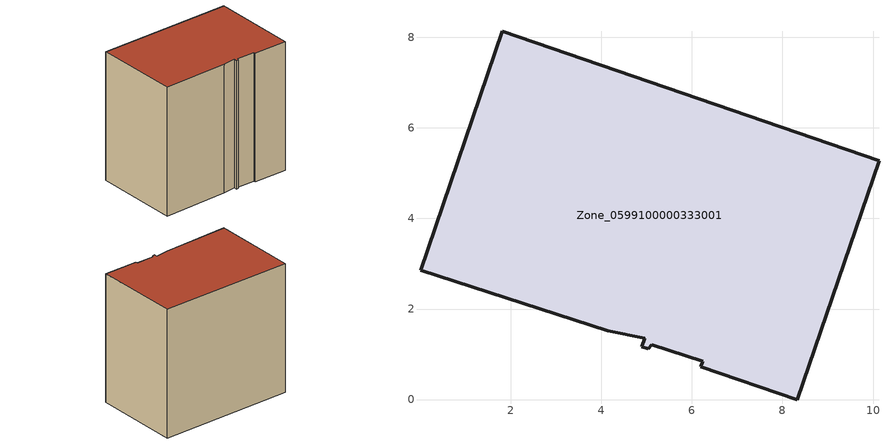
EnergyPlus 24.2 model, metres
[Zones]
Zone_0599100000333001
 floor ground (C_G): 6.24,0.84 5.11,1.21 5.03,1.12 4.89,1.17 4.96,1.36 4.14,1.52 0.01,2.86 1.81,8.13 10.13,5.28 8.32,0 6.2,0.72 z0
 wall outside (C_F): 6.24,0.84 6.2,0.72 8.32,0 10.13,5.28 1.81,8.13 0.01,2.86 4.14,1.52 4.96,1.36 4.89,1.17 5.03,1.12 5.11,1.21 6.24,0.84 z0:8.44
 roof outside (C_R): 5.11,1.21 6.24,0.84 6.2,0.72 8.32,0 10.13,5.28 1.81,8.13 0.01,2.86 4.14,1.52 4.96,1.36 4.89,1.17 5.03,1.12 z8.44
[BUILDING]
Pand.0599100000333001: North Axis=0; Terrain=City; Loads Convergence Tolerance Value=0.04; Temperature Convergence Tolerance Value=0.4; Solar Distribution=FullExterior; Maximum Number of Warmup Days=25; Minimum Number of Warmup Days=1
[Site:Location]
Rotterdam.The.Hague.AP_ZH_NLD Design_Conditions: Latitude=51.96; Longitude=4.45; Time Zone=1; Elevation=-4.5
[SITE:GROUNDTEMPERATURE:BUILDINGSURFACE]
18, 18, 18, 18, 18, 18, 18, 18, 18, 18, 18, 18
[MATERIAL] Thermal Absorptance=0.9; Solar Absorptance=0.7; Visible Absorptance=0.7
Name | Roughness | Thickness | Conductivity | Density | Specific Heat
G.TC.1975-1991 | MediumSmooth | 0.15 | 0.288461 | 540 | 1210
F.TC.1975-1991 | Rough | 0.3 | 0.230769 | 1920 | 840
R.TC.1975-1991 | MediumRough | 0.2 | 0.153846 | 1500 | 1000
[CONSTRUCTION]
C_G: G.TC.1975-1991
C_F: F.TC.1975-1991
C_R: R.TC.1975-1991
[ZONE]
Zone_0599100000333001: Type=1; Multiplier=1; Ceiling Height=Autocalculate; Volume=Autocalculate; Floor Area=autocalculate; Part of Total Floor Area=Yes
[ZONEINFILTRATION:DESIGNFLOWRATE]
Infil_Zone_0599100000333001: Zone or ZoneList or Space or SpaceList=Zone_0599100000333001; Schedule=AlwaysOn; Design Flow Rate Calculation Method=Flow/Area; Flow Rate per Floor Area=0.003; Constant Term Coefficient=1; Temperature Term Coefficient=0; Velocity Term Coefficient=0; Velocity Squared Term Coefficient=0
[HVACTEMPLATE:ZONE:IDEALLOADSAIRSYSTEM]
Zone_0599100000333001: Maximum Heating Supply Air Temperature=50; Minimum Cooling Supply Air Temperature=13; Maximum Heating Supply Air Humidity Ratio=0.0156; Minimum Cooling Supply Air Humidity Ratio=0.0077; Heating Limit=NoLimit; Cooling Limit=NoLimit; Dehumidification Control Type=ConstantSensibleHeatRatio; Cooling Sensible Heat Ratio=0.7; Dehumidification Setpoint=60; Humidification Control Type=None; Humidification Setpoint=30; Outdoor Air Method=None; Outdoor Air Flow Rate per Person=0.00944; Outdoor Air Flow Rate per Zone Floor Area=0; Outdoor Air Flow Rate per Zone=0; Demand Controlled Ventilation Type=None; Outdoor Air Economizer Type=NoEconomizer; Heat Recovery Type=None; Sensible Heat Recovery Effectiveness=0.7; Latent Heat Recovery Effectiveness=0.65
[ZONECONTROL:THERMOSTAT]
ThermostatControl_Zone_0599100000333001: Zone or ZoneList=Zone_0599100000333001; Control Type Schedule=DualSetpointControlType; Control 1=Thermostat_Zone_0599100000333001; Temperature Difference Between Cutout And Setpoint=0
[THERMOSTATSETPOINT:DUALSETPOINT]
Thermostat_Zone_0599100000333001: Heating Setpoint Temperature Schedule=HeatingSetpoint_Zone_0599100000333001; Cooling Setpoint Temperature Schedule=CoolingSetpoint_Zone_0599100000333001
[SCHEDULE:COMPACT]
HeatingSetpoint_Zone_0599100000333001: Through: 12/31, For: AllDays, Until: 24:00, 21
CoolingSetpoint_Zone_0599100000333001: Through: 12/31, For: AllDays, Until: 24:00, 24
DualSetpointControlType: Through: 12/31, For: AllDays, Until: 24:00, 4
AlwaysOn: Through: 12/31, For: AllDays, Until: 24:00, 1
